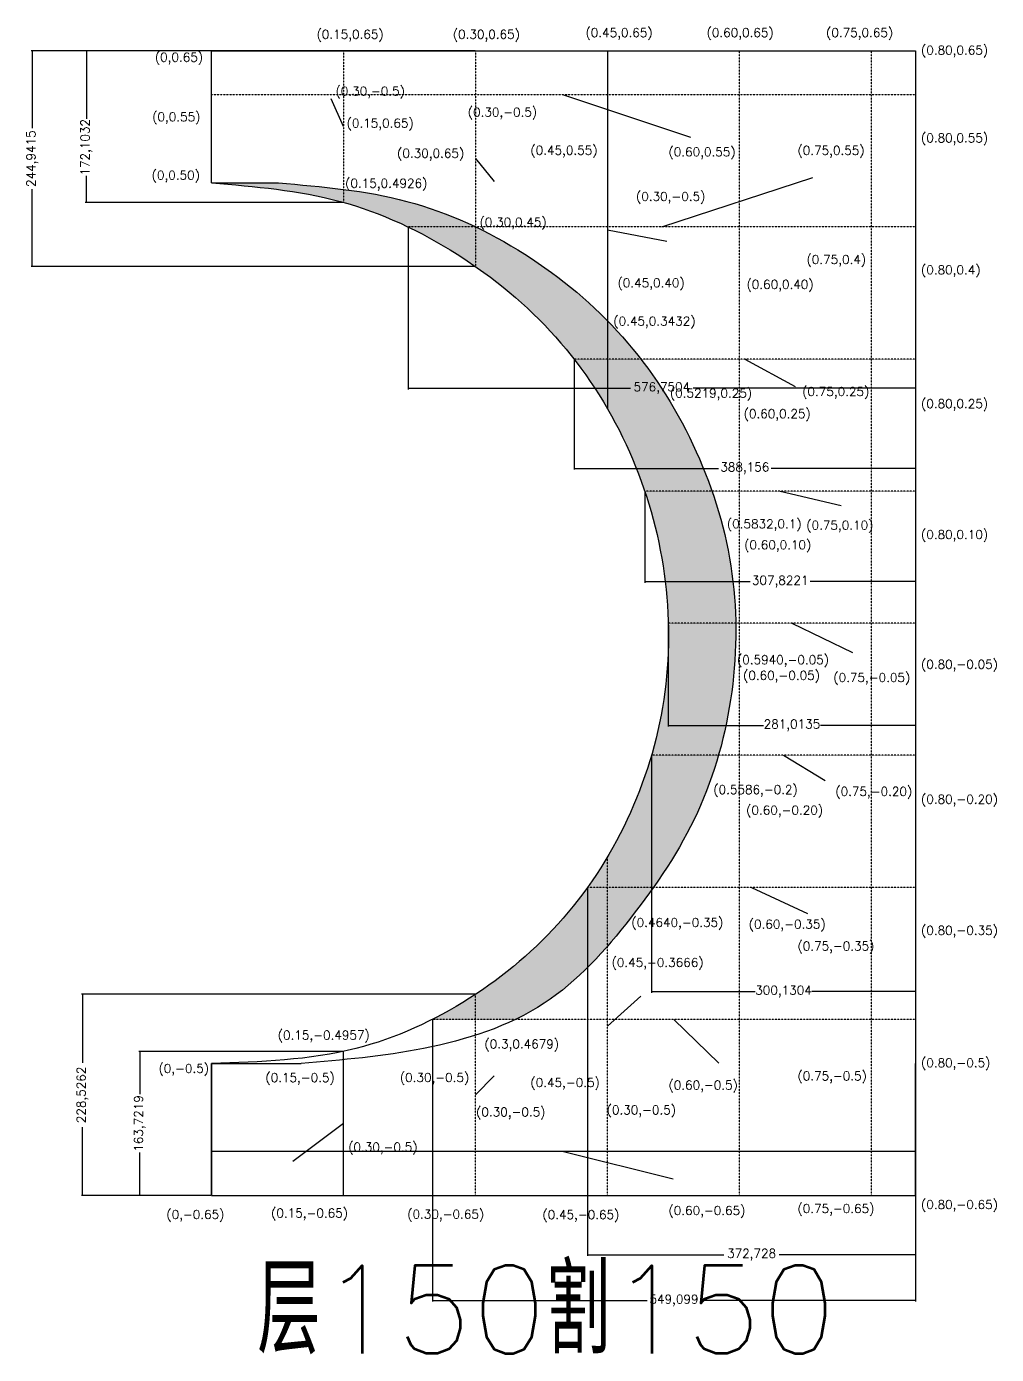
# Model space of a CAD drawing. Header units: millimetres. Extents: x -460 to 2092, y -830 to 678.
# Drawn here: x 990 to 2092, y -830 to 678 of the extents above; entities that cross this region are included whole.
import ezdxf

# ---------------------------------------------------------------- set-up
doc = ezdxf.new("R2010")
doc.units = ezdxf.units.MM
doc.header["$LTSCALE"] = 0.25
doc.linetypes.add('DASHED', pattern=[19.049999999999997, 12.7, -6.35])
doc.styles.get("Standard").update_dxf_attribs({"font": 'txt', "bigfont": 'gbcbig.shx'})
doc.dimstyles.new('ISO-25', dxfattribs={"dimtxt": 10, "dimasz": 0.01, "dimexe": 1.25, "dimexo": 0.625, "dimtad": 0, "dimtoh": 1, "dimdec": 4, "dimtxsty": 'Standard', "dimcen": 2.5, "dimadec": 0, "dimazin": 0, "dimtfac": 1, "dimtdec": 4, "dimtmove": 0, "dimatfit": 3, "dimfxl": 1, "dimarcsym": 0})

# ---------------------------------------------------------------- blocks, each defined once
blk = doc.blocks.new('*D2')
at = {"color": 0, "lineweight": -2, "ltscale": 0.01}
for p, q in [((1199.37500060967, 650.0000000687194), (1056.55803816199, 650.0000000687194)), ((1057.80803816199, 649.9900000687194), (1057.80803816199, 572.7486566283469)), ((1057.808038161989, 477.9067616594933), (1057.808038161989, 508.1653232950136)), ((1349.37500060967, 477.8967616594932), (1056.558038161989, 477.8967616594933))]:
    blk.add_line(p, q, dxfattribs=at)
at = {"color": 0, "ltscale": 0.01}
for points in [[(1057.806371495323, 649.9900000687194), (1057.809704828656, 649.9900000687194), (1057.80803816199, 650.0000000687194)], [(1057.806371495323, 477.9067616594933), (1057.809704828656, 477.9067616594933), (1057.808038161989, 477.8967616594933)]]:
    blk.add_solid(points, dxfattribs=at)
at = {"layer": 'Defpoints', "color": 0, "ltscale": 0.01}
for p in [(1200.00000060967, 650.0000000687194), (1057.808038161989, 477.8967616594933), (1350.00000060967, 477.8967616594932)]:
    blk.add_point(p, dxfattribs=at)
at = {"color": 0, "ltscale": 0.01, "insert": (1057.808038161989, 540.4569899616804), "char_height": 10, "attachment_point": 5, "rotation": 90}
blk.add_mtext('172,1032', dxfattribs=at)
blk = doc.blocks.new('*D3')
at = {"color": 0, "lineweight": -2, "ltscale": 0.01}
for p, q in [((1499.37500060967, 650.0000000687194), (995.13433594489, 650.0000000687195)), ((996.38433594489, 649.9900000687195), (996.38433594489, 562.3209147605147)), ((996.38433594489, 405.0684961189766), (996.38433594489, 492.7375814271814)), ((1499.37500060967, 405.0584961189764), (995.13433594489, 405.0584961189766))]:
    blk.add_line(p, q, dxfattribs=at)
at = {"color": 0, "ltscale": 0.01}
for points in [[(996.3826692782234, 649.9900000687195), (996.3860026115567, 649.9900000687195), (996.38433594489, 650.0000000687195)], [(996.3826692782234, 405.0684961189766), (996.3860026115567, 405.0684961189766), (996.38433594489, 405.0584961189766)]]:
    blk.add_solid(points, dxfattribs=at)
at = {"layer": 'Defpoints', "color": 0, "ltscale": 0.01}
for p in [(1500.00000060967, 650.0000000687194), (996.38433594489, 405.0584961189766), (1500.00000060967, 405.0584961189764)]:
    blk.add_point(p, dxfattribs=at)
at = {"color": 0, "ltscale": 0.01, "insert": (996.3843359448899, 527.5292480938482), "char_height": 10, "attachment_point": 5, "rotation": 90}
blk.add_mtext('244,9415', dxfattribs=at)
blk = doc.blocks.new('*D9')
at = {"color": 0, "lineweight": -2, "ltscale": 0.01}
for p, q in [((1349.37500060967, -486.2781146056924), (1117.2924241156, -486.2781146056923)), ((1118.5424241156, -486.2881146056923), (1118.5424241156, -535.0140573028461)), ((1118.5424241156, -649.9899999999999), (1118.5424241156, -601.2640573028461)), ((1199.37500060967, -649.9999999999999), (1117.2924241156, -649.9999999999999))]:
    blk.add_line(p, q, dxfattribs=at)
at = {"color": 0, "ltscale": 0.01}
for points in [[(1118.540757448933, -486.2881146056923), (1118.544090782267, -486.2881146056923), (1118.5424241156, -486.2781146056923)], [(1118.540757448933, -649.9899999999999), (1118.544090782266, -649.9899999999999), (1118.5424241156, -649.9999999999999)]]:
    blk.add_solid(points, dxfattribs=at)
at = {"layer": 'Defpoints', "color": 0, "ltscale": 0.01}
for p in [(1350.00000060967, -486.2781146056924), (1118.5424241156, -649.9999999999999), (1200.00000060967, -649.9999999999999)]:
    blk.add_point(p, dxfattribs=at)
at = {"color": 0, "ltscale": 0.01, "insert": (1118.5424241156, -568.139057302846), "char_height": 10, "attachment_point": 5, "rotation": 90}
blk.add_mtext('163,7219', dxfattribs=at)
blk = doc.blocks.new('*D10')
at = {"color": 0, "lineweight": -2, "ltscale": 0.01}
for p, q in [((1499.37500060967, -421.4737815978145), (1052.164504762969, -421.4737815978144)), ((1053.414504762969, -421.4837815978144), (1053.414504762969, -499.2785574655738)), ((1053.414504762969, -649.9899999999999), (1053.414504762969, -572.1952241322405)), ((1199.37500060967, -649.9999999999999), (1052.164504762969, -649.9999999999999))]:
    blk.add_line(p, q, dxfattribs=at)
at = {"color": 0, "ltscale": 0.01}
for points in [[(1053.412838096302, -421.4837815978144), (1053.416171429636, -421.4837815978144), (1053.414504762969, -421.4737815978144)], [(1053.412838096302, -649.9899999999999), (1053.416171429636, -649.9899999999999), (1053.414504762969, -649.9999999999999)]]:
    blk.add_solid(points, dxfattribs=at)
at = {"layer": 'Defpoints', "color": 0, "ltscale": 0.01}
for p in [(1500.00000060967, -421.4737815978145), (1053.414504762969, -649.9999999999999), (1200.00000060967, -649.9999999999999)]:
    blk.add_point(p, dxfattribs=at)
at = {"color": 0, "ltscale": 0.01, "insert": (1053.414504762969, -535.736890798907), "char_height": 10, "attachment_point": 5, "rotation": 90}
blk.add_mtext('228,5262', dxfattribs=at)
blk = doc.blocks.new('*D11')
at = {"color": 0, "lineweight": -2, "ltscale": 0.01}
for p, q in [((1450.900982017487, -450.6249999656406), (1450.900982017487, -770.4884964879748)), ((2000.000000609661, -450.6249999656404), (2000.000000609661, -770.4884964879748)), ((1450.910982017487, -769.2384964879748), (1694.825491313574, -769.2384964879748)), ((1999.990000609661, -769.2384964879748), (1756.075491313574, -769.2384964879748))]:
    blk.add_line(p, q, dxfattribs=at)
at = {"color": 0, "ltscale": 0.01}
for points in [[(1450.910982017487, -769.2368298213081), (1450.910982017487, -769.2401631546414), (1450.900982017487, -769.2384964879748)], [(1999.990000609661, -769.2368298213081), (1999.990000609661, -769.2401631546414), (2000.000000609661, -769.2384964879748)]]:
    blk.add_solid(points, dxfattribs=at)
at = {"layer": 'Defpoints', "color": 0, "ltscale": 0.01}
for p in [(1450.900982017487, -449.9999999656406), (2000.000000609661, -449.9999999656404), (2000.000000609661, -769.2384964879748)]:
    blk.add_point(p, dxfattribs=at)
at = {"color": 0, "ltscale": 0.01, "insert": (1725.450491313574, -769.2384964879748), "char_height": 10, "attachment_point": 5}
blk.add_mtext('549,099', dxfattribs=at)
blk = doc.blocks.new('*D12')
at = {"color": 0, "lineweight": -2, "ltscale": 0.01}
for p, q in [((1627.271960008147, -300.6249999656405), (1627.271960008147, -718.4317429964867)), ((2000.000000609663, -300.6249999656405), (2000.000000609663, -718.4317429964867)), ((1627.281960008147, -717.1817429964867), (1782.177646975572, -717.1817429964867)), ((1999.990000609663, -717.1817429964867), (1845.094313642238, -717.1817429964867))]:
    blk.add_line(p, q, dxfattribs=at)
at = {"color": 0, "ltscale": 0.01}
for points in [[(1627.281960008147, -717.18007632982), (1627.281960008147, -717.1834096631534), (1627.271960008147, -717.1817429964867)], [(1999.990000609663, -717.18007632982), (1999.990000609663, -717.1834096631534), (2000.000000609663, -717.1817429964867)]]:
    blk.add_solid(points, dxfattribs=at)
at = {"layer": 'Defpoints', "color": 0, "ltscale": 0.01}
for p in [(1627.271960008147, -299.9999999656405), (2000.000000609663, -299.9999999656405), (1627.271960008147, -717.1817429964867)]:
    blk.add_point(p, dxfattribs=at)
at = {"color": 0, "ltscale": 0.01, "insert": (1813.635980308905, -717.1817429964867), "char_height": 10, "attachment_point": 5}
blk.add_mtext('372,728', dxfattribs=at)
blk = doc.blocks.new('*D13')
at = {"color": 0, "lineweight": -2, "ltscale": 0.01}
for p, q in [((1699.869568051497, -150.6249999656401), (1699.869568051497, -419.6500656033327)), ((2000.000000609666, -150.6249999656405), (2000.000000609666, -419.6500656033327)), ((1699.879568051497, -418.4000656033327), (1817.643117663915, -418.4000656033327)), ((1999.990000609666, -418.4000656033327), (1882.226450997248, -418.4000656033327))]:
    blk.add_line(p, q, dxfattribs=at)
at = {"color": 0, "ltscale": 0.01}
for points in [[(1699.879568051497, -418.398398936666), (1699.879568051497, -418.4017322699993), (1699.869568051497, -418.4000656033327)], [(1999.990000609666, -418.398398936666), (1999.990000609666, -418.4017322699993), (2000.000000609666, -418.4000656033327)]]:
    blk.add_solid(points, dxfattribs=at)
at = {"layer": 'Defpoints', "color": 0, "ltscale": 0.01}
for p in [(1699.869568051497, -149.9999999656401), (2000.000000609666, -149.9999999656405), (1699.869568051497, -418.4000656033327)]:
    blk.add_point(p, dxfattribs=at)
at = {"color": 0, "ltscale": 0.01, "insert": (1849.934784330581, -418.4000656033327), "char_height": 10, "attachment_point": 5}
blk.add_mtext('300,1304', dxfattribs=at)
blk = doc.blocks.new('*D14')
at = {"color": 0, "lineweight": -2, "ltscale": 0.01}
for p, q in [((1718.986474345756, -0.6249999656401904), (1718.986474345756, -117.2965971675185)), ((2000.00000060967, -0.6249999656401997), (2000.00000060967, -117.2965971675185)), ((1718.996474345756, -116.0465971675185), (1827.201570811046, -116.0465971675185)), ((1999.99000060967, -116.0465971675185), (1891.78490414438, -116.0465971675185))]:
    blk.add_line(p, q, dxfattribs=at)
at = {"color": 0, "ltscale": 0.01}
for points in [[(1718.996474345756, -116.0449305008518), (1718.996474345756, -116.0482638341851), (1718.986474345756, -116.0465971675185)], [(1999.99000060967, -116.0449305008518), (1999.99000060967, -116.0482638341851), (2000.00000060967, -116.0465971675185)]]:
    blk.add_solid(points, dxfattribs=at)
at = {"layer": 'Defpoints', "color": 0, "ltscale": 0.01}
for p in [(1718.986474345756, 3.435980952670763e-08), (2000.00000060967, 3.435980033827946e-08), (1718.986474345756, -116.0465971675185)]:
    blk.add_point(p, dxfattribs=at)
at = {"color": 0, "ltscale": 0.01, "insert": (1859.493237477713, -116.0465971675185), "char_height": 10, "attachment_point": 5}
blk.add_mtext('281,0135', dxfattribs=at)
blk = doc.blocks.new('*D15')
at = {"color": 0, "lineweight": -2, "ltscale": 0.01}
for p, q in [((1692.177854835811, 149.3750000343597), (1692.177854835811, 45.91275243139216)), ((2000.00000060967, 149.3750000343597), (2000.00000060967, 45.91275243139216)), ((1692.187854835811, 47.16275243139216), (1812.130594389407, 47.16275243139216)), ((1999.99000060967, 47.16275243139216), (1880.047261056074, 47.16275243139216))]:
    blk.add_line(p, q, dxfattribs=at)
at = {"color": 0, "ltscale": 0.01}
for points in [[(1692.187854835811, 47.16441909805883), (1692.187854835811, 47.1610857647255), (1692.177854835811, 47.16275243139216)], [(1999.99000060967, 47.16441909805883), (1999.99000060967, 47.1610857647255), (2000.00000060967, 47.16275243139216)]]:
    blk.add_solid(points, dxfattribs=at)
at = {"layer": 'Defpoints', "color": 0, "ltscale": 0.01}
for p in [(1692.177854835811, 150.0000000343597), (2000.00000060967, 150.0000000343597), (1692.177854835811, 47.16275243139216)]:
    blk.add_point(p, dxfattribs=at)
at = {"color": 0, "ltscale": 0.01, "insert": (1846.088927722741, 47.16275243139216), "char_height": 10, "attachment_point": 5}
blk.add_mtext('307,8221', dxfattribs=at)
blk = doc.blocks.new('*D16')
at = {"color": 0, "lineweight": -2, "ltscale": 0.01}
for p, q in [((1611.84399080052, 299.3750000343597), (1611.84399080052, 174.5833748489786)), ((2000.00000060967, 299.3750000343596), (2000.00000060967, 174.5833748489786)), ((1611.85399080052, 175.8333748489786), (1776.130329038428, 175.8333748489786)), ((1999.99000060967, 175.8333748489786), (1835.713662371762, 175.8333748489786))]:
    blk.add_line(p, q, dxfattribs=at)
at = {"color": 0, "ltscale": 0.01}
for points in [[(1611.85399080052, 175.8350415156452), (1611.85399080052, 175.8317081823119), (1611.84399080052, 175.8333748489786)], [(1999.99000060967, 175.8350415156452), (1999.99000060967, 175.8317081823119), (2000.00000060967, 175.8333748489786)]]:
    blk.add_solid(points, dxfattribs=at)
at = {"layer": 'Defpoints', "color": 0, "ltscale": 0.01}
for p in [(1611.84399080052, 300.0000000343597), (2000.00000060967, 300.0000000343596), (1611.84399080052, 175.8333748489786)]:
    blk.add_point(p, dxfattribs=at)
at = {"color": 0, "ltscale": 0.01, "insert": (1805.921995705095, 175.8333748489786), "char_height": 10, "attachment_point": 5}
blk.add_mtext('388,156', dxfattribs=at)
blk = doc.blocks.new('*D17')
at = {"color": 0, "lineweight": -2, "ltscale": 0.01}
for p, q in [((1423.24957601361, 449.37500003436), (1423.24957601361, 265.5539984077286)), ((2000.000000609677, 449.37500003436), (2000.000000609677, 265.5539984077286)), ((1423.25957601361, 266.8039984077286), (1675.999788311644, 266.8039984077286)), ((1999.990000609677, 266.8039984077286), (1747.249788311644, 266.8039984077286))]:
    blk.add_line(p, q, dxfattribs=at)
at = {"color": 0, "ltscale": 0.01}
for points in [[(1423.25957601361, 266.8056650743953), (1423.25957601361, 266.8023317410619), (1423.24957601361, 266.8039984077286)], [(1999.990000609677, 266.8056650743953), (1999.990000609677, 266.8023317410619), (2000.000000609677, 266.8039984077286)]]:
    blk.add_solid(points, dxfattribs=at)
at = {"layer": 'Defpoints', "color": 0, "ltscale": 0.01}
for p in [(1423.24957601361, 450.00000003436), (2000.000000609677, 450.00000003436), (1423.24957601361, 266.8039984077286)]:
    blk.add_point(p, dxfattribs=at)
at = {"color": 0, "ltscale": 0.01, "insert": (1711.624788311644, 266.8039984077286), "char_height": 10, "attachment_point": 5}
blk.add_mtext('576,7504', dxfattribs=at)

msp = doc.modelspace()

# ---------------------------------------------------------------- hatches: boundary and pattern name
at = {"ltscale": 0.01}
h = msp.add_hatch(color=250, dxfattribs=at)
edge = h.paths.add_edge_path()
edge.add_spline(control_points=[(1199.999999999998, 500.0000000000001), (1249.343019807234, 495.8948275255003), (1347.495482434222, 487.7288743784332), (1482.531830233406, 424.005436679103), (1596.420211849625, 330.1593946259324), (1677.053572559374, 206.3287153316612), (1719.560164429541, 66.50156934911469), (1722.09220590579, -78.75389854418381), (1682.255616983207, -217.6829991544103), (1605.496042649224, -339.3295439707632), (1520.335156380734, -411.2224398714552), (1465.309226746465, -442.703873883066), (1450.900982017487, -449.9999999656406)], knot_values=[0, 0, 0, 0, 147.5025423509726, 293.4100472984563, 439.6290611099303, 585.5194309086254, 729.7692142706811, 872.7831996007878, 1015.226170645343, 1157.482840084776, 1297.641892592989, 1345.737678032946, 1345.737678032946, 1345.737678032946, 1345.737678032946], degree=3, periodic=0)
edge.add_line((1450.900982017487, -449.9999999656405), (1545.301745169317, -449.9999999656405))
edge.add_spline(control_points=[(1545.301745169318, -449.9999999656405), (1556.573617025908, -444.5830716664541), (1607.467276348525, -416.2367075035352), (1679.645326447527, -335.4370871219398), (1759.030695164109, -218.4484494300895), (1797.473545406991, -78.55724317061984), (1797.286205017451, 66.63316554644487), (1752.686950837359, 206.2045885850606), (1672.537130992871, 329.774414716717), (1559.23909829258, 424.6122082910435), (1423.701127320701, 487.4981754735819), (1325.309809282375, 495.8262838323443), (1276, 500.0000000000001)], knot_values=[0, 0, 0, 0, 37.52507038164367, 175.3047291258674, 317.346976362385, 459.7899474069402, 602.793443867691, 747.3375547819721, 893.2279245806673, 1038.682384807915, 1185.502002025779, 1333.00454437675, 1333.00454437675, 1333.00454437675, 1333.00454437675], degree=3, periodic=0)
edge.add_line((1276.000000000001, 499.9999999999999), (1199.999992678926, 500.0000006096717))

# ---------------------------------------------------------------- linework, layer by layer
at = {"color": 250, "ltscale": 0.01}
for p, q in [((1200.00000060967, 500.0000000687194), (1200.00000060967, 650.0000000687194)), ((1200.00000060967, 650.0000000687194), (2000.00000060967, 650.0000000687194)), ((2000.00000060967, 650.0000000687194), (2000.00000060967, -649.9999999999998)), ((1200.00000060967, 500.0000006096716), (1276, 500.0000000000001)), ((1523.892626355292, 450.7844349612409), (1523.892626355292, 450.7844349612409)), ((1200.00000060967, -499.9999999999999), (1302, -499.9999999999999)), ((1200.00000060967, -649.9999999999999), (1200.00000060967, -499.9999999999999)), ((1200.00000060967, -499.9999999999999), (1200.00000060967, -649.9999999999999)), ((2000.00000060967, -649.9999999999998), (2000.00000060967, -499.9999999999998)), ((1200.00000060967, -649.9999999999999), (2000.00000060967, -649.9999999999998))]:
    msp.add_line(p, q, dxfattribs=at)
at = {"color": 250, "linetype": 'DASHED', "ltscale": 0.01}
for p, q in [((1350.00000060967, 650.0000006096714), (1350.00000060967, 477.8967616594932)), ((1500.00000060967, 650.0000006096714), (1500.00000060967, 405.0584961189764)), ((1800.00000060967, -649.9999999999999), (1800.00000060967, 649.9999999999999)), ((1950.00000060967, -649.9999999999997), (1950.00000060967, 650.0000000000001)), ((2000.00000060968, 600.0000000343598), (1200.000000609658, 600.0000000343598)), ((2000.000000609677, 450.00000003436), (1423.24957601361, 450.00000003436)), ((2000.000000609673, 300.0000000343596), (1611.84399080052, 300.0000000343596)), ((2000.000000609672, 150.0000000343597), (1692.177854835811, 150.0000000343597)), ((2000.00000060967, 3.435980033827946e-08), (1718.986474345756, 3.435980952670763e-08)), ((2000.000000609666, -149.9999999656405), (1699.869568051496, -149.9999999656401)), ((1650.00000060967, -649.9999999999998), (1650.00000060967, -265.1735166133946)), ((2000.000000609663, -299.9999999656405), (1627.271960008147, -299.9999999656405)), ((1500.00000060967, -649.9999999999999), (1500.00000060967, -421.4737815978145)), ((2000.000000609661, -449.9999999656404), (1450.900982017487, -449.9999999656406))]:
    msp.add_line(p, q, dxfattribs=at)
at = {"color": 1, "ltscale": 0.01}
for p, q in [((1650.00000060967, 650.0000000687194), (1650.00000060967, 243.3328355884346)), ((1350.00000060967, 563.9483811345823), (1336.104211614772, 595.3197877316879)), ((1600.00000060967, 600.0000000343598), (1744.205574865833, 552.0597722697321)), ((1500.00000060967, 527.5292483643238), (1520.991333845344, 501.4958004834261)), ((1711.624788311644, 450.00000003436), (1883.220568085463, 506.0756983654637)), ((1650.00000060967, 446.666417828577), (1717.192868586361, 433.8536392884334)), ((1805.921995705097, 300.0000000343596), (1863.270747257305, 268.6019694762017)), ((1783.180668780792, 150.0000000343597), (1783.180668780792, 150.0000000343597)), ((1846.088927722742, 150.0000000343597), (1915.276360089757, 133.6487073464878)), ((1859.493237477713, 3.435980493249354e-08), (1928.277760561696, -33.29347224313005)), ((1849.934784330581, -149.9999999656403), (1897.236804478198, -178.631170334816)), ((1813.635980308905, -299.9999999656405), (1877.234651589783, -329.5788894359926)), ((1650.00000060967, -457.5867583066972), (1687.640172160663, -423.7206392472053)), ((1725.450491313574, -449.9999999656405), (1776.223755424959, -499.520032125683)), ((2000.00000060967, -449.9999999656404), (2000.00000060967, -599.9999999656404)), ((1350.00000060967, -649.9999999999999), (1350.00000060967, -486.2781146056924)), ((1500.00000060967, -535.7368907989072), (1521.314525223232, -513.9494018222217)), ((1350.00000060967, -568.1390573028461), (1292.281197696501, -611.3444169287163)), ((2000.00000060967, -599.9999999656404), (1200.00000060967, -599.9999999656403)), ((1600.00000060967, -599.9999999656404), (1724.366114872059, -631.2117394407865)), ((1200.00000060967, -649.9999999999999), (1350.00000060967, -649.9999999999999))]:
    msp.add_line(p, q, dxfattribs=at)
at = {"color": 250, "ltscale": 0.01}
for points in [[(1199.999999999998, 500.0000000000001), (1346, 479.0000000000001), (1479, 419.0000000000001), (1591, 325.0000000000001), (1671, 203.0000000000001), (1713, 65.00000000000006), (1715, -77.99999999999994), (1676, -214.9999999999999), (1599.6, -334.9999999999999), (1493, -425.9999999999999), (1364, -482.9999999999999), (1200.00000060967, -499.9999999999999)], [(1276, 500.0000000000001), (1422, 479.0000000000001), (1556, 419.0000000000001), (1667, 325.0000000000001), (1747, 203.0000000000001), (1790, 65.00000000000006), (1791, -77.99999999999994), (1752, -214.9999999999999), (1676, -334.9999999999999), (1577.856798875551, -431.7013259305199), (1441, -482.9999999999999), (1302, -499.9999999999999)]]:
    msp.add_spline(points, degree=3, dxfattribs=at)

# ---------------------------------------------------------------- texts
at = {"color": 250, "ltscale": 0.01, "attachment_point": 1}
for s, insert, char_height, width in [('(0.15,0.65)', (1319.309760221345, 673.7051913103508), 10, 9362.3829022707), ('(0.30,0.65)', (1474.107661416931, 673.7051913103508), 10, 9362.3829022707), ('(0.45,0.65)', (1624.891795440953, 675.6375457806066), 10, 9362.3829022707), ('(0.60,0.65)', (1762.431309782567, 675.6375457806066), 10, 9362.3829022707), ('(0.75,0.65)', (1898.214968906065, 675.6375457806066), 10, 9362.3829022707), ('(0,0.65)', (1135.604669286882, 647.667376092521), 10, 9362.3829022707), ('(0.80,0.65)', (2006.110239114989, 655.770890987011), 10, 9362.3829022707), ('(0.30,-0.5)', (1340.867717248398, 609.2507784583694), 10, 9362.3829022707), ('(0,0.55)', (1132.585704868636, 579.9793045353958), 10, 9362.3829022707), ('(0.15,0.65)', (1353.501023961276, 572.8931933200877), 10, 9362.3829022707), ('(0.30,-0.5)', (1491.124836407257, 585.430305068356), 10, 9362.3829022707), ('(0.45,0.55)', (1562.325549565746, 542.0035849600034), 10, 9362.3829022707), ('(0.75,0.55)', (1865.737080497564, 541.9172939011078), 10, 9362.3829022707), ('(0.80,0.55)', (2006.110239114989, 556.0441892140809), 10, 9362.3829022707), ('(0.30,0.65)', (1410.854095154392, 538.603213588143), 10, 9362.3829022707), ('(0.60,0.55)', (1719.178366769946, 540.181834502878), 10, 9362.3829022707), ('(0,0.50)', (1131.971224202684, 513.772113089491), 10, 9362.3829022707), ('(0.15,0.4926)', (1351.791469729986, 504.5460729678838), 10, 9362.3829022707), ('(0.30,-0.5)', (1682.270584600138, 489.6429377358567), 10, 9362.3829022707), ('(0.30,0.45)', (1504.498939001529, 460.4460205317214), 10, 9362.3829022707), ('(0.75,0.4)', (1876.014363398778, 418.0724080207217), 10, 9362.3829022707), ('(0.80,0.4)', (2006.110239114989, 406.2165689176248), 10, 9362.3829022707), ('(0.45,0.40)', (1661.299625636744, 391.4215492160889), 10, 9362.3829022707), ('(0.60,0.40)', (1807.82712273134, 389.7395421412961), 10, 9362.3829022707), ('(0.45,0.3432)', (1656.541404893947, 348.0373371608822), 10, 9362.3829022707), ('(0.5219,0.25)', (1720.812780418538, 266.2283636580796), 10, 9362.3829022707), ('(0.75,0.25)', (1871.084576070797, 268.0008087731258), 10, 9362.3829022707), ('(0.60,0.25)', (1804.583568243869, 242.8807449846886), 10, 9362.3829022707), ('(0.80,0.25)', (2006.110239114989, 254.2743738128161), 10, 9362.3829022707), ('(0.5832,0.1)', (1785.550217592033, 117.7306565134746), 10, 9362.3829022707), ('(0.75,0.10)', (1875.775878280756, 116.2637057588061), 10, 9362.3829022707), ('(0.80,0.10)', (2006.110239114989, 105.6789420086305), 10, 9362.3829022707), ('(0.60,0.10)', (1805.169912650183, 93.94277424190106), 10, 9362.3829022707), ('(0.5940,-0.05)', (1797.000400206919, -36.51927764475887), 10, 9362.3829022707), ('(0.80,-0.05)', (2006.110239114989, -41.73296344567117), 10, 9362.3829022707), ('(0.60,-0.05)', (1803.883484461182, -54.28618944165991), 10, 9362.3829022707), ('(0.75,-0.05)', (1906.468764701228, -56.67106009392236), 10, 9362.3829022707), ('(0.5586,-0.2)', (1770.095537950902, -184.0568620794229), 10, 9362.3829022707), ('(0.75,-0.20)', (1908.747181511501, -186.0381864210011), 10, 9362.3829022707), ('(0.80,-0.20)', (2006.110239114989, -194.9829853318333), 10, 9362.3829022707), ('(0.60,-0.20)', (1807.425906591608, -207.3080865158267), 10, 9362.3829022707), ('(0.4640,-0.35)', (1676.95675322683, -334.8210910540226), 10, 9362.3829022707), ('(0.60,-0.35)', (1810.344959874084, -336.7794317113385), 10, 9362.3829022707), ('(0.80,-0.35)', (2006.110239114989, -343.8544289525749), 10, 9362.3829022707), ('(0.75,-0.35)', (1865.737080497564, -361.6475076080368), 10, 9362.3829022707), ('(0.45,-0.3666)', (1654.530234693251, -380.2424858690915), 10, 9362.3829022707), ('(0.15,-0.4957)', (1275.207713113869, -462.7644727453734), 10, 9362.3829022707), ('(0.3,0.4679)', (1510.038340389958, -472.9199529935606), 10, 9362.3829022707), ('(0.80,-0.5)', (2006.110239114989, -494.1853926228069), 10, 9362.3829022707), ('(0,-0.5)', (1139.764414424662, -500.6545143076254), 10, 9362.3829022707), ('(0.15,-0.5)', (1261.162016704664, -511.097954656433), 10, 9362.3829022707), ('(0.30,-0.5)', (1413.990919844282, -510.9545915399741), 10, 9362.3829022707), ('(0.75,-0.5)', (1865.737080497564, -509.181684394793), 10, 9362.3829022707), ('(0.45,-0.5)', (1562.325549565746, -516.6757811412416), 10, 9362.3829022707), ('(0.60,-0.5)', (1719.178366769946, -519.4992361831686), 10, 9362.3829022707), ('(0.30,-0.5)', (1500.601848850981, -550.1296523839684), 10, 9362.3829022707), ('(0.30,-0.5)', (1648.931757067375, -547.8324907608782), 10, 9362.3829022707), ('(0.30,-0.5)', (1355.265677638951, -589.9562382736002), 10, 9362.3829022707), ('(0.15,-0.65)', (1267.656901811965, -664.897047111976), 10, 9362.3829022707), ('(0.60,-0.65)', (1719.178366769946, -661.9636909703459), 10, 9362.3829022707), ('(0.75,-0.65)', (1865.737080497564, -659.7895113784949), 10, 9362.3829022707), ('(0.80,-0.65)', (2006.110239114989, -655.2451992044545), 10, 9362.3829022707), ('(0,-0.65)', (1148.673189987137, -666.4379365715866), 10, 9362.3829022707), ('(0.30,-0.65)', (1422.389727800053, -666.2517206923296), 10, 9362.3829022707), ('(0.45,-0.65)', (1575.930755721331, -666.723250692307), 10, 9362.3829022707), ('层150割150', (1251.966802364547, -729.3786937610562), 100, 1397.16662726079)]:
    msp.add_mtext(s, dxfattribs=dict(at, insert=insert, char_height=char_height, width=width))

# ---------------------------------------------------------------- dimensions: what is measured, and where the dimension line sits
at = {"color": 1, "ltscale": 0.01}
for base, p1, p2, picture, middle in [((996.38433594489, 405.0584961189766), (1500.00000060967, 650.0000000687194), (1500.00000060967, 405.0584961189764), '*D3', (996.3843359448899, 527.5292480938482)), ((1053.414504762969, -649.9999999999999), (1500.00000060967, -421.4737815978145), (1200.00000060967, -649.9999999999999), '*D10', (1053.414504762969, -535.736890798907)), ((1118.5424241156, -649.9999999999999), (1350.00000060967, -486.2781146056924), (1200.00000060967, -649.9999999999999), '*D9', (1118.5424241156, -568.139057302846))]:
    dim = msp.add_linear_dim(base=base, p1=p1, p2=p2, angle=90, dimstyle='ISO-25', dxfattribs=at)
    dim.commit()
    dim.dimension.update_dxf_attribs({"geometry": picture, "text_midpoint": middle})
dim = msp.add_linear_dim(base=(1057.808038161989, 477.8967616594933), p1=(1200.00000060967, 650.0000000687194), p2=(1350.00000060967, 477.8967616594932), angle=90, dimstyle='ISO-25', dxfattribs=at)
dim.commit()
dim.dimension.update_dxf_attribs({"geometry": '*D2', "text_midpoint": (1057.808038161989, 540.4569899616804), "dimtype": 160})
for base, p1, p2, picture, middle in [((1423.24957601361, 266.8039984077286), (2000.000000609677, 450.00000003436), (1423.24957601361, 450.00000003436), '*D17', (1711.624788311644, 266.8039984077286)), ((1611.84399080052, 175.8333748489786), (2000.00000060967, 300.0000000343596), (1611.84399080052, 300.0000000343597), '*D16', (1805.921995705095, 175.8333748489786)), ((1692.177854835811, 47.16275243139216), (2000.00000060967, 150.0000000343597), (1692.177854835811, 150.0000000343597), '*D15', (1846.088927722741, 47.16275243139216)), ((1718.986474345756, -116.0465971675185), (2000.00000060967, 3.435980033827946e-08), (1718.986474345756, 3.435980952670763e-08), '*D14', (1859.493237477713, -116.0465971675185)), ((1699.869568051497, -418.4000656033327), (2000.000000609666, -149.9999999656405), (1699.869568051497, -149.9999999656401), '*D13', (1849.934784330581, -418.4000656033327)), ((1627.271960008147, -717.1817429964867), (2000.000000609663, -299.9999999656405), (1627.271960008147, -299.9999999656405), '*D12', (1813.635980308905, -717.1817429964867)), ((2000.000000609661, -769.2384964879748), (1450.900982017487, -449.9999999656406), (2000.000000609661, -449.9999999656404), '*D11', (1725.450491313574, -769.2384964879748))]:
    dim = msp.add_linear_dim(base=base, p1=p1, p2=p2, dimstyle='ISO-25', dxfattribs=at)
    dim.commit()
    dim.dimension.update_dxf_attribs({"geometry": picture, "text_midpoint": middle})

doc.saveas('drawing.dxf')
